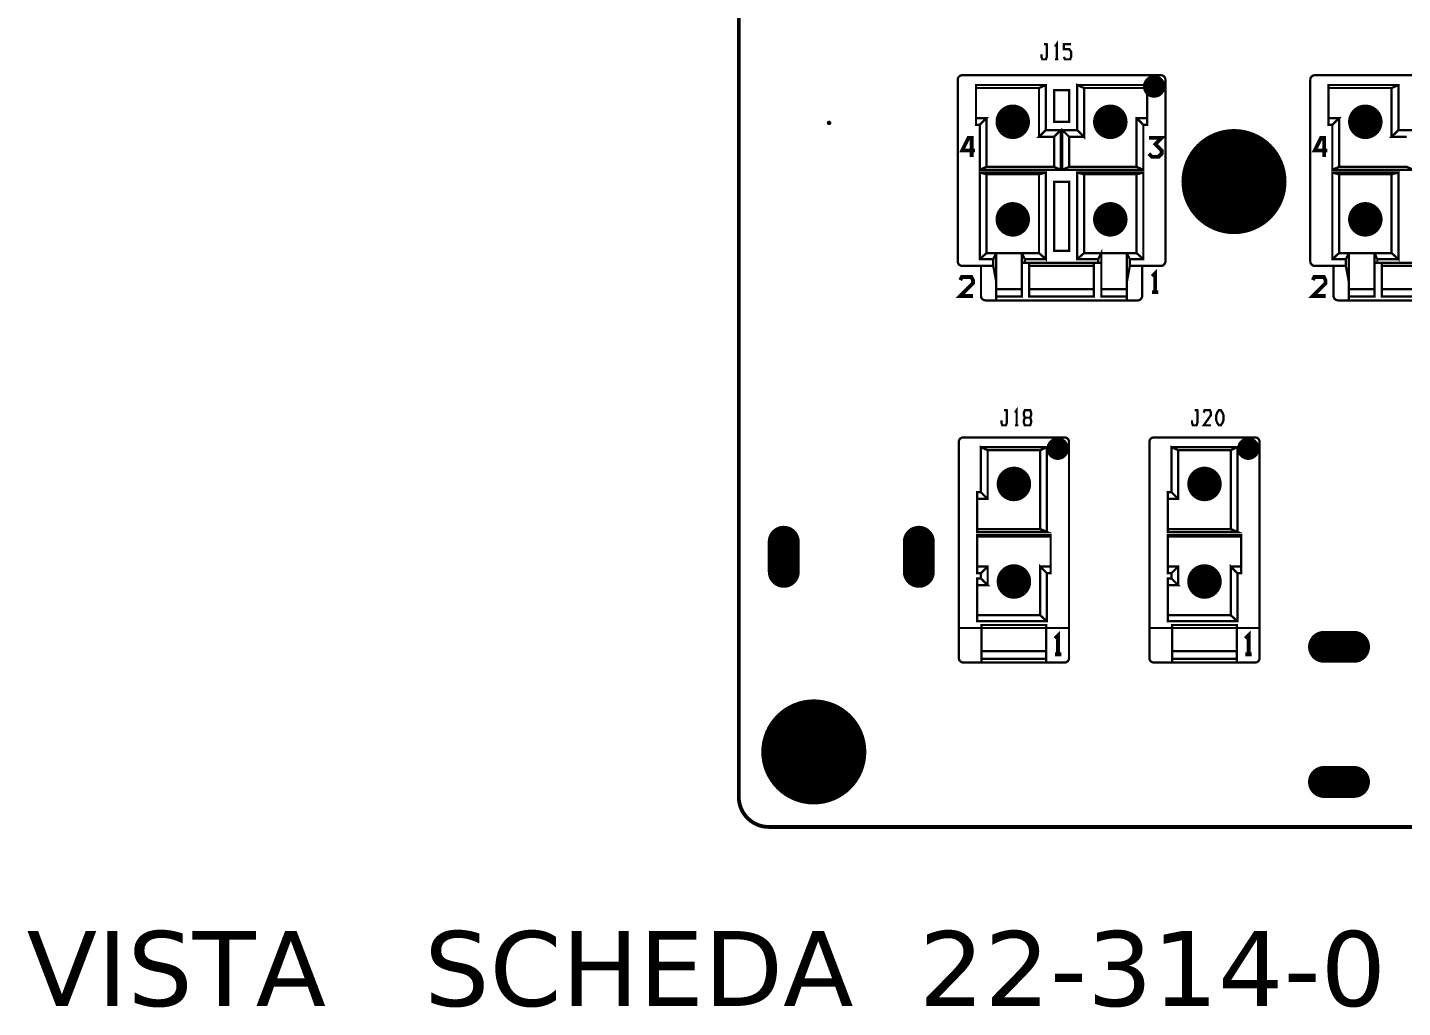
# Model space of a CAD drawing. Extents: x -13 to 194, y 173 to 305.
# Drawn here: x -13 to 78.7, y 172.8 to 238.1 of the extents above; entities that cross this region are included whole.
import ezdxf

# ---------------------------------------------------------------- set-up
doc = ezdxf.new("R2010")
doc.units = 0
doc.header["$MEASUREMENT"] = 0
doc.layers.get('0').update_dxf_attribs({"linetype": 'CONTINUOUS'})
for name, color, linetype in [('22-314-0_DRL', 1, 'CONTINUOUS'), ('22-314-0_SMT', 9, 'CONTINUOUS'), ('22-314-0_SST', 250, 'CONTINUOUS'), ('THRUHOLE_NPT', 9, 'CONTINUOUS'), ('THRUHOLE_TAP', 12, 'CONTINUOUS')]:
    doc.layers.add(name, color=color, linetype=linetype)
doc.styles.get("Standard").update_dxf_attribs({"font": 'verdana.ttf', "height": 5})

# ---------------------------------------------------------------- blocks, each defined once
blk = doc.blocks.new('ROUND_21')
at = {"const_width": 0.0635}
blk.add_lwpolyline([(-0.03175, 0, 1), (0.03175, 0, 1)], format="xyb", close=True, dxfattribs=at)
blk = doc.blocks.new('ROUND_4')
at = {"const_width": 0.7493}
blk.add_lwpolyline([(-0.37465, 0, 1), (0.37465, 0, 1)], format="xyb", close=True, dxfattribs=at)
blk = doc.blocks.new('ROUND_5')
at = {"const_width": 0.75057}
blk.add_lwpolyline([(-0.375284, 0, 1), (0.375284, 0, 1)], format="xyb", close=True, dxfattribs=at)
blk = doc.blocks.new('ROUND_18')
at = {"const_width": 0.65024}
blk.add_lwpolyline([(-0.32512, 0, 1), (0.32512, 0, 1)], format="xyb", close=True, dxfattribs=at)
blk = doc.blocks.new('ROUND_20')
at = {"const_width": 1.75006}
blk.add_lwpolyline([(-0.87503, 0, 1), (0.87503, 0, 1)], format="xyb", close=True, dxfattribs=at)
blk = doc.blocks.new('ROUND_22')
at = {"const_width": 0.14986}
blk.add_lwpolyline([(-0.07493, 0, 1), (0.07493, 0, 1)], format="xyb", close=True, dxfattribs=at)
blk = doc.blocks.new('ROUND_3')
at = {"const_width": 1.14935}
blk.add_lwpolyline([(-0.574674, 0, 1), (0.574674, 0, 1)], format="xyb", close=True, dxfattribs=at)
blk = doc.blocks.new('ROUND_7')
at = {"const_width": 3.50012}
blk.add_lwpolyline([(-1.75006, 0, 1), (1.75006, 0, 1)], format="xyb", close=True, dxfattribs=at)

msp = doc.modelspace()

# ---------------------------------------------------------------- linework, layer by layer
at = {"layer": '22-314-0_DRL'}
for points, const_width in [([(34.444, 302.789), (34.444, 186.79)], 0.254), ([(38.292, 204.318), (36.593, 204.318)], 0.127), ([(36.656, 204.41), (36.656, 201.169)], 0.127), ([(38.208, 204.432), (36.677, 204.432)], 0.127), ([(36.771, 204.532), (36.771, 201.047)], 0.127), ([(38.094, 204.547), (36.791, 204.547)], 0.127), ([(36.885, 204.62), (36.885, 200.958)], 0.127), ([(37.931, 204.661), (36.953, 204.661)], 0.127), ([(36.999, 204.686), (36.999, 200.892)], 0.127), ([(37.113, 204.735), (37.113, 200.843)], 0.127), ([(37.228, 204.765), (37.228, 200.81)], 0.127), ([(37.606, 204.775), (37.279, 204.775)], 0.127), ([(37.342, 204.786), (37.342, 200.793)], 0.127), ([(37.456, 204.788), (37.456, 200.788)], 0.127), ([(37.571, 204.78), (37.571, 200.795)], 0.127), ([(37.685, 204.76), (37.685, 200.818)], 0.127), ([(37.799, 204.722), (37.799, 200.854)], 0.127), ([(37.914, 204.671), (37.914, 200.907)], 0.127), ([(38.028, 204.6), (38.028, 200.978)], 0.127), ([(38.142, 204.504), (38.142, 201.075)], 0.127), ([(38.256, 204.369), (38.256, 201.209)], 0.127), ([(47.291, 204.318), (45.594, 204.318)], 0.127), ([(45.658, 204.41), (45.658, 201.169)], 0.127), ([(47.207, 204.432), (45.676, 204.432)], 0.127), ([(45.772, 204.532), (45.772, 201.047)], 0.127), ([(47.096, 204.547), (45.79, 204.547)], 0.127), ([(45.887, 204.62), (45.887, 200.958)], 0.127), ([(46.933, 204.661), (45.953, 204.661)], 0.127), ([(46.001, 204.686), (46.001, 200.892)], 0.127), ([(46.115, 204.735), (46.115, 200.843)], 0.127), ([(46.229, 204.765), (46.229, 200.81)], 0.127), ([(46.605, 204.775), (46.278, 204.775)], 0.127), ([(46.344, 204.786), (46.344, 200.793)], 0.127), ([(46.458, 204.788), (46.458, 200.788)], 0.127), ([(46.572, 204.78), (46.572, 200.795)], 0.127), ([(46.687, 204.76), (46.687, 200.818)], 0.127), ([(46.801, 204.722), (46.801, 200.854)], 0.127), ([(46.915, 204.671), (46.915, 200.907)], 0.127), ([(47.03, 204.6), (47.03, 200.978)], 0.127), ([(47.144, 204.504), (47.144, 201.075)], 0.127), ([(47.258, 204.369), (47.258, 201.209)], 0.127), ([(36.443, 203.79), (36.44, 203.79)], 0.127), ([(36.443, 203.79), (36.443, 201.788)], 0.127), ([(38.442, 203.747), (36.443, 203.747)], 0.127), ([(38.442, 203.632), (36.443, 203.632)], 0.127), ([(38.442, 203.518), (36.443, 203.518)], 0.127), ([(38.442, 203.404), (36.443, 203.404)], 0.127), ([(38.439, 203.861), (36.445, 203.861)], 0.127), ([(38.427, 203.975), (36.458, 203.975)], 0.127), ([(38.396, 204.09), (36.489, 204.09)], 0.127), ([(38.353, 204.204), (36.532, 204.204)], 0.127), ([(36.542, 204.227), (36.542, 201.349)], 0.127), ([(38.371, 204.158), (38.371, 201.417)], 0.127), ([(38.442, 203.79), (38.442, 201.788)], 0.127), ([(45.442, 203.79), (45.442, 201.788)], 0.127), ([(47.444, 203.747), (45.442, 203.747)], 0.127), ([(47.444, 203.632), (45.442, 203.632)], 0.127), ([(47.444, 203.518), (45.442, 203.518)], 0.127), ([(47.444, 203.404), (45.442, 203.404)], 0.127), ([(47.441, 203.861), (45.445, 203.861)], 0.127), ([(47.426, 203.975), (45.46, 203.975)], 0.127), ([(47.398, 204.09), (45.488, 204.09)], 0.127), ([(47.352, 204.204), (45.531, 204.204)], 0.127), ([(45.544, 204.227), (45.544, 201.349)], 0.127), ([(47.372, 204.158), (47.372, 201.417)], 0.127), ([(47.444, 203.79), (47.444, 201.788)], 0.127), ([(38.442, 203.289), (36.443, 203.289)], 0.127), ([(38.442, 203.175), (36.443, 203.175)], 0.127), ([(38.442, 203.061), (36.443, 203.061)], 0.127), ([(38.442, 202.947), (36.443, 202.947)], 0.127), ([(38.442, 202.832), (36.443, 202.832)], 0.127), ([(38.442, 202.718), (36.443, 202.718)], 0.127), ([(38.442, 202.604), (36.443, 202.604)], 0.127), ([(38.442, 202.489), (36.443, 202.489)], 0.127), ([(47.444, 203.289), (45.442, 203.289)], 0.127), ([(47.444, 203.175), (45.442, 203.175)], 0.127), ([(47.444, 203.061), (45.442, 203.061)], 0.127), ([(47.444, 202.947), (45.442, 202.947)], 0.127), ([(47.444, 202.832), (45.442, 202.832)], 0.127), ([(47.444, 202.718), (45.442, 202.718)], 0.127), ([(47.444, 202.604), (45.442, 202.604)], 0.127), ([(47.444, 202.489), (45.442, 202.489)], 0.127), ([(38.442, 202.375), (36.443, 202.375)], 0.127), ([(38.442, 202.261), (36.443, 202.261)], 0.127), ([(38.442, 202.146), (36.443, 202.146)], 0.127), ([(38.442, 202.032), (36.443, 202.032)], 0.127), ([(38.442, 201.918), (36.443, 201.918)], 0.127), ([(38.442, 201.804), (36.443, 201.804)], 0.127), ([(38.439, 201.689), (36.445, 201.689)], 0.127), ([(38.419, 201.575), (36.466, 201.575)], 0.127), ([(47.444, 202.375), (45.442, 202.375)], 0.127), ([(47.444, 202.261), (45.442, 202.261)], 0.127), ([(47.444, 202.146), (45.442, 202.146)], 0.127), ([(47.444, 202.032), (45.442, 202.032)], 0.127), ([(47.444, 201.918), (45.442, 201.918)], 0.127), ([(47.444, 201.804), (45.442, 201.804)], 0.127), ([(47.439, 201.689), (45.447, 201.689)], 0.127), ([(47.421, 201.575), (45.465, 201.575)], 0.127), ([(38.389, 201.461), (36.496, 201.461)], 0.127), ([(38.34, 201.346), (36.544, 201.346)], 0.127), ([(38.274, 201.232), (36.611, 201.232)], 0.127), ([(38.185, 201.118), (36.699, 201.118)], 0.127), ([(38.063, 201.003), (36.821, 201.003)], 0.127), ([(37.881, 200.889), (37.004, 200.889)], 0.127), ([(47.388, 201.461), (45.498, 201.461)], 0.127), ([(47.339, 201.346), (45.544, 201.346)], 0.127), ([(47.273, 201.232), (45.61, 201.232)], 0.127), ([(47.185, 201.118), (45.699, 201.118)], 0.127), ([(47.063, 201.003), (45.821, 201.003)], 0.127), ([(46.882, 200.889), (46.003, 200.889)], 0.127), ([(76.412, 197.033), (72.47, 197.033)], 0.127), ([(76.377, 197.148), (72.508, 197.148)], 0.127), ([(72.544, 197.229), (72.544, 196.35)], 0.127), ([(76.323, 197.262), (72.559, 197.262)], 0.127), ([(76.252, 197.376), (72.63, 197.376)], 0.127), ([(72.658, 197.409), (72.658, 196.167)], 0.127), ([(76.156, 197.491), (72.727, 197.491)], 0.127), ([(72.772, 197.531), (72.772, 196.045)], 0.127), ([(76.021, 197.605), (72.861, 197.605)], 0.127), ([(72.887, 197.62), (72.887, 195.956)], 0.127), ([(73.001, 197.686), (73.001, 195.89)], 0.127), ([(75.813, 197.719), (73.072, 197.719)], 0.127), ([(73.115, 197.734), (73.115, 195.845)], 0.127), ([(73.23, 197.768), (73.23, 195.812)], 0.127), ([(73.344, 197.785), (73.344, 195.794)], 0.127), ([(75.442, 197.79), (73.443, 197.79)], 0.127), ([(73.458, 197.79), (73.458, 195.789)], 0.127), ([(73.573, 197.79), (73.573, 195.789)], 0.127), ([(73.687, 197.79), (73.687, 195.789)], 0.127), ([(73.801, 197.79), (73.801, 195.789)], 0.127), ([(73.915, 197.79), (73.915, 195.789)], 0.127), ([(74.03, 197.79), (74.03, 195.789)], 0.127), ([(74.144, 197.79), (74.144, 195.789)], 0.127), ([(74.258, 197.79), (74.258, 195.789)], 0.127), ([(74.373, 197.79), (74.373, 195.789)], 0.127), ([(74.487, 197.79), (74.487, 195.789)], 0.127), ([(74.601, 197.79), (74.601, 195.789)], 0.127), ([(74.716, 197.79), (74.716, 195.789)], 0.127), ([(74.83, 197.79), (74.83, 195.789)], 0.127), ([(74.944, 197.79), (74.944, 195.789)], 0.127), ([(75.058, 197.79), (75.058, 195.789)], 0.127), ([(75.173, 197.79), (75.173, 195.789)], 0.127), ([(75.287, 197.79), (75.287, 195.789)], 0.127), ([(75.401, 197.79), (75.401, 195.789)], 0.127), ([(75.516, 197.788), (75.516, 195.791)], 0.127), ([(75.63, 197.773), (75.63, 195.807)], 0.127), ([(75.744, 197.745), (75.744, 195.835)], 0.127), ([(75.859, 197.699), (75.859, 195.878)], 0.127), ([(75.973, 197.638), (75.973, 195.941)], 0.127), ([(76.087, 197.554), (76.087, 196.023)], 0.127), ([(76.201, 197.442), (76.201, 196.137)], 0.127), ([(76.316, 197.28), (76.316, 196.299)], 0.127), ([(76.43, 196.952), (76.43, 196.625)], 0.127), ([(76.443, 196.805), (72.442, 196.805)], 0.127), ([(76.438, 196.691), (72.445, 196.691)], 0.127), ([(76.435, 196.919), (72.45, 196.919)], 0.127), ([(76.42, 196.576), (72.465, 196.576)], 0.127), ([(76.387, 196.462), (72.496, 196.462)], 0.127), ([(76.339, 196.348), (72.544, 196.348)], 0.127), ([(76.273, 196.233), (72.61, 196.233)], 0.127), ([(76.184, 196.119), (72.699, 196.119)], 0.127), ([(76.062, 196.005), (72.821, 196.005)], 0.127), ([(75.881, 195.89), (73.004, 195.89)], 0.127), ([(75.442, 195.789), (73.443, 195.789)], 0.127), ([(75.813, 188.717), (73.072, 188.717)], 0.127), ([(73.115, 188.735), (73.115, 186.843)], 0.127), ([(73.23, 188.766), (73.23, 186.812)], 0.127), ([(73.344, 188.786), (73.344, 186.792)], 0.127), ([(75.442, 188.789), (73.443, 188.789)], 0.127), ([(73.458, 188.789), (73.458, 186.79)], 0.127), ([(73.573, 188.789), (73.573, 186.79)], 0.127), ([(73.687, 188.789), (73.687, 186.79)], 0.127), ([(73.801, 188.789), (73.801, 186.79)], 0.127), ([(73.915, 188.789), (73.915, 186.79)], 0.127), ([(74.03, 188.789), (74.03, 186.79)], 0.127), ([(74.144, 188.789), (74.144, 186.79)], 0.127), ([(74.258, 188.789), (74.258, 186.79)], 0.127), ([(74.373, 188.789), (74.373, 186.79)], 0.127), ([(74.487, 188.789), (74.487, 186.79)], 0.127), ([(74.601, 188.789), (74.601, 186.79)], 0.127), ([(74.716, 188.789), (74.716, 186.79)], 0.127), ([(74.83, 188.789), (74.83, 186.79)], 0.127), ([(74.944, 188.789), (74.944, 186.79)], 0.127), ([(75.058, 188.789), (75.058, 186.79)], 0.127), ([(75.173, 188.789), (75.173, 186.79)], 0.127), ([(75.287, 188.789), (75.287, 186.79)], 0.127), ([(75.401, 188.789), (75.401, 186.79)], 0.127), ([(75.516, 188.786), (75.516, 186.792)], 0.127), ([(75.63, 188.773), (75.63, 186.805)], 0.127), ([(75.744, 188.743), (75.744, 186.835)], 0.127), ([(75.859, 188.7), (75.859, 186.879)], 0.127), ([(76.443, 187.803), (72.442, 187.803)], 0.127), ([(76.435, 187.917), (72.45, 187.917)], 0.127), ([(76.412, 188.032), (72.47, 188.032)], 0.127), ([(76.377, 188.146), (72.508, 188.146)], 0.127), ([(72.544, 188.227), (72.544, 187.351)], 0.127), ([(76.323, 188.26), (72.559, 188.26)], 0.127), ([(76.252, 188.375), (72.63, 188.375)], 0.127), ([(72.658, 188.41), (72.658, 187.168)], 0.127), ([(76.156, 188.489), (72.727, 188.489)], 0.127), ([(72.772, 188.532), (72.772, 187.046)], 0.127), ([(76.021, 188.603), (72.861, 188.603)], 0.127), ([(72.887, 188.621), (72.887, 186.957)], 0.127), ([(73.001, 188.687), (73.001, 186.891)], 0.127), ([(75.973, 188.639), (75.973, 186.939)], 0.127), ([(76.087, 188.555), (76.087, 187.023)], 0.127), ([(76.201, 188.441), (76.201, 187.138)], 0.127), ([(76.316, 188.278), (76.316, 187.3)], 0.127), ([(76.43, 187.953), (76.43, 187.625)], 0.127), ([(76.438, 187.689), (72.445, 187.689)], 0.127), ([(76.42, 187.574), (72.465, 187.574)], 0.127), ([(76.387, 187.46), (72.496, 187.46)], 0.127), ([(76.339, 187.346), (72.544, 187.346)], 0.127), ([(76.273, 187.232), (72.61, 187.232)], 0.127), ([(76.184, 187.117), (72.699, 187.117)], 0.127), ([(76.062, 187.003), (72.821, 187.003)], 0.127), ([(75.881, 186.889), (73.004, 186.889)], 0.127), ([(75.442, 186.79), (73.443, 186.79)], 0.127), ([(73.443, 186.79), (73.443, 186.787)], 0.127), ([(36.443, 184.791), (137.443, 184.791)], 0.254)]:
    msp.add_lwpolyline(points, dxfattribs=dict(at, const_width=const_width))
for points, const_width in [([(37.441, 204.791, 0.414214), (36.44, 203.79)], 0.127), ([(38.442, 203.79, 0.414214), (37.441, 204.791)], 0.127), ([(46.443, 204.791, 0.414214), (45.442, 203.79)], 0.127), ([(47.444, 203.79, 0.414214), (46.443, 204.791)], 0.127), ([(36.443, 201.788, 0.414214), (37.441, 200.79)], 0.127), ([(37.441, 200.788, 0.414214), (38.442, 201.788)], 0.127), ([(45.442, 201.788, 0.414214), (46.443, 200.788)], 0.127), ([(46.443, 200.788, 0.414214), (47.444, 201.788)], 0.127), ([(73.443, 197.79, 0.414214), (72.442, 196.79)], 0.127), ([(76.443, 196.79, 0.414214), (75.442, 197.79)], 0.127), ([(72.442, 196.79, 0.414214), (73.443, 195.789)], 0.127), ([(75.442, 195.789, 0.414214), (76.443, 196.79)], 0.127), ([(73.443, 188.789, 0.414214), (72.442, 187.788)], 0.127), ([(76.443, 187.788, 0.414214), (75.442, 188.789)], 0.127), ([(72.442, 187.788, 0.414214), (73.443, 186.787)], 0.127), ([(75.442, 186.79, 0.414214), (76.44, 187.788)], 0.127), ([(34.444, 186.79, 0.414214), (36.443, 184.791)], 0.254)]:
    msp.add_lwpolyline(points, format="xyb", dxfattribs=dict(at, const_width=const_width))
at = {"layer": '22-314-0_SST'}
for points, const_width in [([(54.614, 236.271), (54.614, 236.101), (54.675, 235.934), (54.911, 235.934), (54.97, 236.101), (54.97, 236.95)], 0.152), ([(55.031, 236.95), (54.792, 236.95)], 0.152), ([(55.63, 235.934), (55.63, 236.95), (55.513, 236.779)], 0.152), ([(56.113, 236.101), (56.174, 235.934), (56.529, 235.934), (56.588, 236.101), (56.588, 236.442), (56.468, 236.609), (56.113, 236.609), (56.113, 236.95), (56.588, 236.95)], 0.152), ([(55.749, 235.934), (55.513, 235.934)], 0.152), ([(49.034, 222.474), (49.034, 234.575)], 0.152), ([(49.333, 234.874), (62.572, 234.874)], 0.152), ([(62.872, 234.575), (62.872, 222.474)], 0.152), ([(72.529, 222.474), (72.529, 234.575)], 0.152), ([(72.828, 234.874), (86.067, 234.874)], 0.152), ([(50.253, 232.024), (50.951, 232.024), (50.502, 231.575), (50.502, 228.575), (55.902, 228.575), (55.902, 231.224), (54.904, 231.224), (54.904, 234.224), (50.253, 234.224), (50.253, 231.575), (50.502, 231.575)], 0.152), ([(50.253, 234.023), (54.451, 234.023), (54.451, 230.775)], 0.152), ([(54.904, 234.224), (54.451, 234.023)], 0.152), ([(55.452, 233.874), (55.452, 231.773), (56.453, 231.773), (56.453, 233.874), (55.452, 233.874)], 0.152), ([(61.403, 228.575), (56.003, 228.575), (56.453, 228.773), (60.951, 228.773), (61.403, 228.575), (61.403, 231.575), (61.652, 231.575), (61.652, 234.224), (57.002, 234.224)], 0.152), ([(57.451, 234.023), (57.451, 230.775), (57.002, 231.224), (57.002, 234.224), (57.451, 234.023), (61.652, 234.023)], 0.152), ([(73.748, 232.024), (74.446, 232.024), (73.997, 231.575), (73.997, 228.575), (79.397, 228.575), (79.397, 231.224), (78.399, 231.224), (78.399, 234.224), (73.748, 234.224), (73.748, 231.575), (73.997, 231.575)], 0.152), ([(73.748, 234.023), (77.946, 234.023), (77.946, 230.775)], 0.152), ([(78.399, 234.224), (77.946, 234.023)], 0.152), ([(50.951, 232.024), (50.951, 228.773)], 0.152), ([(60.951, 228.773), (60.951, 232.024), (61.652, 232.024)], 0.152), ([(60.951, 232.024), (61.403, 231.575)], 0.152), ([(74.446, 232.024), (74.446, 228.773)], 0.152), ([(54.904, 231.224), (54.451, 230.775), (55.452, 230.775)], 0.152), ([(55.452, 228.773), (55.452, 230.775), (55.902, 231.224)], 0.152), ([(56.003, 228.575), (56.003, 231.224), (56.453, 230.775), (57.451, 230.775)], 0.152), ([(57.002, 231.224), (56.003, 231.224)], 0.152), ([(78.399, 231.224), (77.946, 230.775), (78.947, 230.775)], 0.152), ([(50.174, 229.858), (49.328, 229.858), (49.75, 230.704), (49.963, 230.704), (49.963, 229.434)], 0.254), ([(56.453, 228.773), (56.453, 230.775)], 0.152), ([(61.774, 229.647), (61.985, 229.434), (62.409, 229.434), (62.62, 229.647), (62.62, 229.858), (62.196, 230.282), (62.62, 230.704), (61.774, 230.704)], 0.254), ([(73.669, 229.858), (72.823, 229.858), (73.245, 230.704), (73.458, 230.704), (73.458, 229.434)], 0.254), ([(54.451, 228.273), (54.904, 228.395), (54.904, 222.624), (54.451, 223.025), (54.451, 228.273), (50.951, 228.273), (50.502, 228.395), (50.502, 222.624), (51.403, 222.624), (51.403, 222.174), (50.583, 222.174), (49.333, 222.174)], 0.152), ([(50.502, 228.575), (50.951, 228.773), (55.452, 228.773), (55.902, 228.575)], 0.152), ([(54.904, 228.395), (50.502, 228.395)], 0.152), ([(50.951, 228.273), (50.951, 223.025)], 0.152), ([(62.572, 222.174), (61.322, 222.174), (60.502, 222.174), (60.502, 222.624), (61.403, 222.624), (61.403, 228.395), (57.002, 228.395), (57.002, 222.624), (58.401, 222.624), (58.401, 222.375), (58.602, 222.375), (58.602, 220.125), (60.304, 220.125)], 0.152), ([(57.002, 228.395), (57.451, 228.273)], 0.152), ([(57.451, 223.025), (57.451, 228.273), (60.951, 228.273), (60.951, 223.025), (60.304, 223.025), (60.502, 222.624)], 0.152), ([(61.403, 228.395), (60.951, 228.273)], 0.152), ([(77.946, 228.273), (78.399, 228.395), (78.399, 222.624), (77.946, 223.025), (77.946, 228.273), (74.446, 228.273), (73.997, 228.395), (73.997, 222.624), (74.898, 222.624), (74.898, 222.174), (74.078, 222.174), (72.828, 222.174)], 0.152), ([(73.997, 228.575), (74.446, 228.773), (78.947, 228.773), (79.397, 228.575)], 0.152), ([(78.399, 228.395), (73.997, 228.395)], 0.152), ([(74.446, 228.273), (74.446, 223.025)], 0.152), ([(55.452, 223.175), (56.453, 223.175), (56.453, 227.775), (55.452, 227.775), (55.452, 223.175)], 0.152), ([(50.502, 222.624), (50.951, 223.025), (51.602, 223.025), (51.403, 222.624)], 0.152), ([(50.883, 219.873), (51.602, 219.873), (60.304, 219.873), (60.304, 221.108), (60.304, 223.025), (58.602, 223.025), (57.451, 223.025), (57.002, 222.624)], 0.152), ([(51.403, 222.174), (51.602, 221.108), (51.602, 223.025), (53.303, 223.025), (53.502, 222.624), (53.502, 222.375), (53.303, 222.375), (53.303, 220.125), (51.602, 220.125)], 0.152), ([(54.451, 223.025), (53.303, 223.025), (53.303, 222.375)], 0.152), ([(53.502, 222.624), (54.904, 222.624)], 0.152), ([(58.602, 222.375), (58.602, 223.025), (58.401, 222.624)], 0.152), ([(61.403, 222.624), (60.951, 223.025)], 0.152), ([(73.997, 222.624), (74.446, 223.025), (75.097, 223.025), (74.898, 222.624)], 0.152), ([(74.378, 219.873), (75.097, 219.873), (83.799, 219.873), (83.799, 221.108), (83.799, 223.025), (82.097, 223.025), (80.946, 223.025), (80.497, 222.624)], 0.152), ([(74.898, 222.174), (75.097, 221.108), (75.097, 223.025), (76.798, 223.025), (76.997, 222.624), (76.997, 222.375), (76.798, 222.375), (76.798, 220.125), (75.097, 220.125)], 0.152), ([(77.946, 223.025), (76.798, 223.025), (76.798, 222.375)], 0.152), ([(76.997, 222.624), (78.399, 222.624)], 0.152), ([(50.583, 222.174), (50.583, 220.175)], 0.152), ([(58.401, 222.375), (53.502, 222.375)], 0.152), ([(58.101, 222.375), (58.101, 220.125), (53.801, 220.125), (53.801, 222.375)], 0.152), ([(53.801, 222.174), (58.101, 222.174)], 0.152), ([(60.502, 222.174), (60.304, 221.108)], 0.152), ([(61.322, 220.175), (61.322, 222.174)], 0.152), ([(62.196, 220.417), (62.196, 221.687), (61.985, 221.476)], 0.254), ([(74.078, 222.174), (74.078, 220.175)], 0.152), ([(81.896, 222.375), (76.997, 222.375)], 0.152), ([(81.596, 222.375), (81.596, 220.125), (77.296, 220.125), (77.296, 222.375)], 0.152), ([(77.296, 222.174), (81.596, 222.174)], 0.152), ([(50.047, 220.163), (49.201, 220.163), (50.047, 221.011), (50.047, 221.222), (49.94, 221.433), (49.305, 221.433), (49.201, 221.222)], 0.254), ([(51.602, 219.873), (51.602, 221.108)], 0.152), ([(73.542, 220.163), (72.696, 220.163), (73.542, 221.011), (73.542, 221.222), (73.435, 221.433), (72.8, 221.433), (72.696, 221.222)], 0.254), ([(75.097, 219.873), (75.097, 221.108)], 0.152), ([(51.602, 220.625), (53.303, 220.625)], 0.152), ([(53.801, 220.625), (58.101, 220.625)], 0.152), ([(58.602, 220.625), (60.304, 220.625)], 0.152), ([(60.304, 219.873), (61.022, 219.873)], 0.152), ([(62.409, 220.417), (61.985, 220.417)], 0.254), ([(75.097, 220.625), (76.798, 220.625)], 0.152), ([(77.296, 220.625), (81.596, 220.625)], 0.152), ([(51.947, 211.887), (51.947, 211.717), (52.008, 211.55), (52.244, 211.55), (52.303, 211.717), (52.303, 212.566)], 0.152), ([(52.364, 212.566), (52.125, 212.566)], 0.152), ([(52.963, 211.55), (52.963, 212.566), (52.846, 212.395)], 0.152), ([(53.862, 212.058), (53.921, 212.225), (53.921, 212.395), (53.862, 212.566), (53.507, 212.566), (53.446, 212.395), (53.446, 212.225), (53.507, 212.058), (53.862, 212.058), (53.921, 211.887), (53.921, 211.717), (53.862, 211.55), (53.507, 211.55), (53.446, 211.717), (53.446, 211.887), (53.507, 212.058)], 0.152), ([(64.647, 211.887), (64.647, 211.717), (64.708, 211.55), (64.944, 211.55), (65.003, 211.717), (65.003, 212.566)], 0.152), ([(65.064, 212.566), (64.825, 212.566)], 0.152), ([(65.902, 211.55), (65.427, 211.55), (65.902, 212.225), (65.902, 212.395), (65.841, 212.566), (65.485, 212.566), (65.427, 212.395)], 0.152), ([(66.443, 211.55), (66.323, 211.717), (66.265, 211.887), (66.265, 212.225), (66.323, 212.395), (66.443, 212.566), (66.562, 212.566), (66.679, 212.395), (66.74, 212.225), (66.74, 211.887), (66.679, 211.717), (66.562, 211.55), (66.443, 211.55)], 0.152), ([(56.148, 210.744), (49.407, 210.744)], 0.152), ([(53.082, 211.55), (52.846, 211.55)], 0.152), ([(68.848, 210.744), (62.107, 210.744)], 0.152), ([(49.107, 210.445), (49.107, 198.044), (50.626, 198.044), (54.926, 198.044), (54.926, 195.743), (50.626, 195.743), (49.407, 195.743)], 0.152), ([(50.578, 210.094), (54.977, 210.094), (54.528, 209.893), (51.028, 209.893), (50.578, 210.094), (50.578, 207.094), (50.327, 207.094), (50.327, 204.445), (54.977, 204.445), (54.528, 204.643), (50.327, 204.643)], 0.152), ([(51.028, 209.893), (51.028, 206.645), (50.327, 206.645)], 0.152), ([(54.528, 209.893), (54.528, 204.643)], 0.152), ([(54.977, 204.445), (54.977, 210.094)], 0.152), ([(56.448, 196.045), (56.448, 198.044), (56.448, 210.445)], 0.152), ([(61.807, 210.445), (61.807, 198.044), (63.326, 198.044), (67.626, 198.044), (67.626, 195.743), (63.326, 195.743), (62.107, 195.743)], 0.152), ([(63.278, 210.094), (67.677, 210.094), (67.228, 209.893), (63.728, 209.893), (63.278, 210.094), (63.278, 207.094), (63.027, 207.094), (63.027, 204.445), (67.677, 204.445), (67.228, 204.643), (63.027, 204.643)], 0.152), ([(63.728, 209.893), (63.728, 206.645), (63.027, 206.645)], 0.152), ([(67.228, 209.893), (67.228, 204.643)], 0.152), ([(67.677, 204.445), (67.677, 210.094)], 0.152), ([(69.148, 196.045), (69.148, 198.044), (69.148, 210.445)], 0.152), ([(51.028, 206.645), (50.578, 207.094)], 0.152), ([(63.728, 206.645), (63.278, 207.094)], 0.152), ([(50.578, 201.344), (50.327, 201.344), (50.327, 198.494), (54.977, 198.494), (54.977, 201.694), (55.226, 201.694), (55.226, 204.265), (50.327, 204.265), (50.327, 201.694), (50.578, 201.694), (50.578, 201.344), (51.028, 200.894), (50.327, 200.894)], 0.152), ([(63.278, 201.344), (63.027, 201.344), (63.027, 198.494), (67.677, 198.494), (67.677, 201.694), (67.926, 201.694), (67.926, 204.265), (63.027, 204.265), (63.027, 201.694), (63.278, 201.694), (63.278, 201.344), (63.728, 200.894), (63.027, 200.894)], 0.152), ([(50.327, 204.143), (55.226, 204.143)], 0.152), ([(63.027, 204.143), (67.926, 204.143)], 0.152), ([(51.028, 200.894), (51.028, 202.144), (50.327, 202.144)], 0.152), ([(50.578, 201.694), (51.028, 202.144)], 0.152), ([(54.528, 198.895), (54.528, 202.144), (54.977, 201.694)], 0.152), ([(55.226, 202.144), (54.528, 202.144)], 0.152), ([(63.728, 200.894), (63.728, 202.144), (63.027, 202.144)], 0.152), ([(63.278, 201.694), (63.728, 202.144)], 0.152), ([(67.228, 198.895), (67.228, 202.144), (67.677, 201.694)], 0.152), ([(67.926, 202.144), (67.228, 202.144)], 0.152), ([(50.327, 198.895), (54.528, 198.895), (54.977, 198.494)], 0.152), ([(63.027, 198.895), (67.228, 198.895), (67.677, 198.494)], 0.152), ([(49.107, 196.045), (49.107, 198.044)], 0.152), ([(56.448, 198.044), (54.926, 198.044), (54.926, 198.245), (50.626, 198.245), (50.626, 198.044), (50.626, 195.743)], 0.152), ([(61.807, 196.045), (61.807, 198.044)], 0.152), ([(69.148, 198.044), (67.626, 198.044), (67.626, 198.245), (63.326, 198.245), (63.326, 198.044), (63.326, 195.743)], 0.152), ([(55.719, 196.287), (55.719, 197.557), (55.508, 197.346)], 0.254), ([(68.419, 196.287), (68.419, 197.557), (68.208, 197.346)], 0.254), ([(54.926, 196.495), (50.626, 196.495)], 0.152), ([(55.932, 196.287), (55.508, 196.287)], 0.254), ([(67.626, 196.495), (63.326, 196.495)], 0.152), ([(68.632, 196.287), (68.208, 196.287)], 0.254), ([(50.626, 195.995), (54.926, 195.995)], 0.152), ([(54.926, 195.743), (56.148, 195.743)], 0.152), ([(63.326, 195.995), (67.626, 195.995)], 0.152), ([(67.626, 195.743), (68.848, 195.743)], 0.152)]:
    msp.add_lwpolyline(points, dxfattribs=dict(at, const_width=const_width))
at = {"layer": '22-314-0_SST', "const_width": 0.152}
for points in [[(49.333, 234.874, 0.414214), (49.034, 234.575)], [(62.872, 234.575, 0.414214), (62.572, 234.874)], [(72.828, 234.874, 0.414214), (72.529, 234.575)], [(49.034, 222.474, 0.414214), (49.333, 222.174)], [(62.572, 222.174, 0.414214), (62.872, 222.474)], [(72.529, 222.474, 0.414214), (72.828, 222.174)], [(50.583, 220.175, 0.414214), (50.883, 219.876)], [(61.022, 219.873, 0.414214), (61.325, 220.175)], [(74.078, 220.175, 0.414214), (74.378, 219.876)], [(49.407, 210.744, 0.414214), (49.107, 210.445)], [(56.448, 210.445, 0.414214), (56.148, 210.744)], [(62.107, 210.744, 0.414214), (61.807, 210.445)], [(69.148, 210.445, 0.414214), (68.848, 210.744)], [(49.107, 196.045, 0.414214), (49.407, 195.746)], [(56.148, 195.743, 0.414214), (56.45, 196.045)], [(61.807, 196.045, 0.414214), (62.107, 195.746)], [(68.848, 195.743, 0.414214), (69.15, 196.045)]]:
    msp.add_lwpolyline(points, format="xyb", dxfattribs=at)

# ---------------------------------------------------------------- block references
at = {"layer": '22-314-0_DRL'}
for name, p in [('ROUND_4', (62.122, 234.125)), ('ROUND_22', (40.459, 231.699)), ('ROUND_18', (52.701, 231.773)), ('ROUND_18', (59.201, 231.773)), ('ROUND_18', (76.196, 231.773)), ('ROUND_20', (67.444, 227.79)), ('ROUND_18', (52.701, 225.273)), ('ROUND_18', (59.201, 225.273)), ('ROUND_18', (76.196, 225.273)), ('ROUND_5', (55.699, 209.995)), ('ROUND_5', (68.399, 209.995)), ('ROUND_18', (52.778, 207.643)), ('ROUND_18', (65.478, 207.643)), ('ROUND_21', (47.444, 201.788)), ('ROUND_18', (52.778, 201.143)), ('ROUND_18', (65.478, 201.143)), ('ROUND_21', (75.442, 197.79)), ('ROUND_20', (39.443, 189.789))]:
    msp.add_blockref(name, p, dxfattribs=at)
at = {"layer": '22-314-0_SMT'}
for name, p in [('ROUND_3', (52.701, 231.773)), ('ROUND_3', (59.201, 231.773)), ('ROUND_3', (76.196, 231.773)), ('ROUND_7', (67.444, 227.79)), ('ROUND_3', (52.701, 225.273)), ('ROUND_3', (59.201, 225.273)), ('ROUND_3', (76.196, 225.273)), ('ROUND_4', (55.699, 209.995)), ('ROUND_4', (68.399, 209.995)), ('ROUND_3', (52.778, 207.643)), ('ROUND_3', (65.478, 207.643)), ('ROUND_3', (52.778, 201.143)), ('ROUND_3', (65.478, 201.143)), ('ROUND_7', (39.443, 189.789))]:
    msp.add_blockref(name, p, dxfattribs=at)
at = {"layer": 'THRUHOLE_NPT'}
for name, p in [('ROUND_4', (62.122, 234.125)), ('ROUND_5', (55.699, 209.995)), ('ROUND_5', (68.399, 209.995))]:
    msp.add_blockref(name, p, dxfattribs=at)
at = {"layer": 'THRUHOLE_TAP'}
for name, p in [('ROUND_22', (40.459, 231.699)), ('ROUND_18', (52.701, 231.773)), ('ROUND_18', (59.201, 231.773)), ('ROUND_18', (76.196, 231.773)), ('ROUND_20', (67.444, 227.79)), ('ROUND_18', (52.701, 225.273)), ('ROUND_18', (59.201, 225.273)), ('ROUND_18', (76.196, 225.273)), ('ROUND_18', (52.778, 207.643)), ('ROUND_18', (65.478, 207.643)), ('ROUND_18', (52.778, 201.143)), ('ROUND_18', (65.478, 201.143)), ('ROUND_20', (39.443, 189.789))]:
    msp.add_blockref(name, p, dxfattribs=at)

# ---------------------------------------------------------------- texts
at = {"linetype": 'Continuous'}
msp.add_text('VISTA   SCHEDA  22-314-0  LATO MONTAGGIO COMPONENTI', height=5, dxfattribs=at).set_placement((-13.009, 172.857))

doc.saveas('drawing.dxf')
